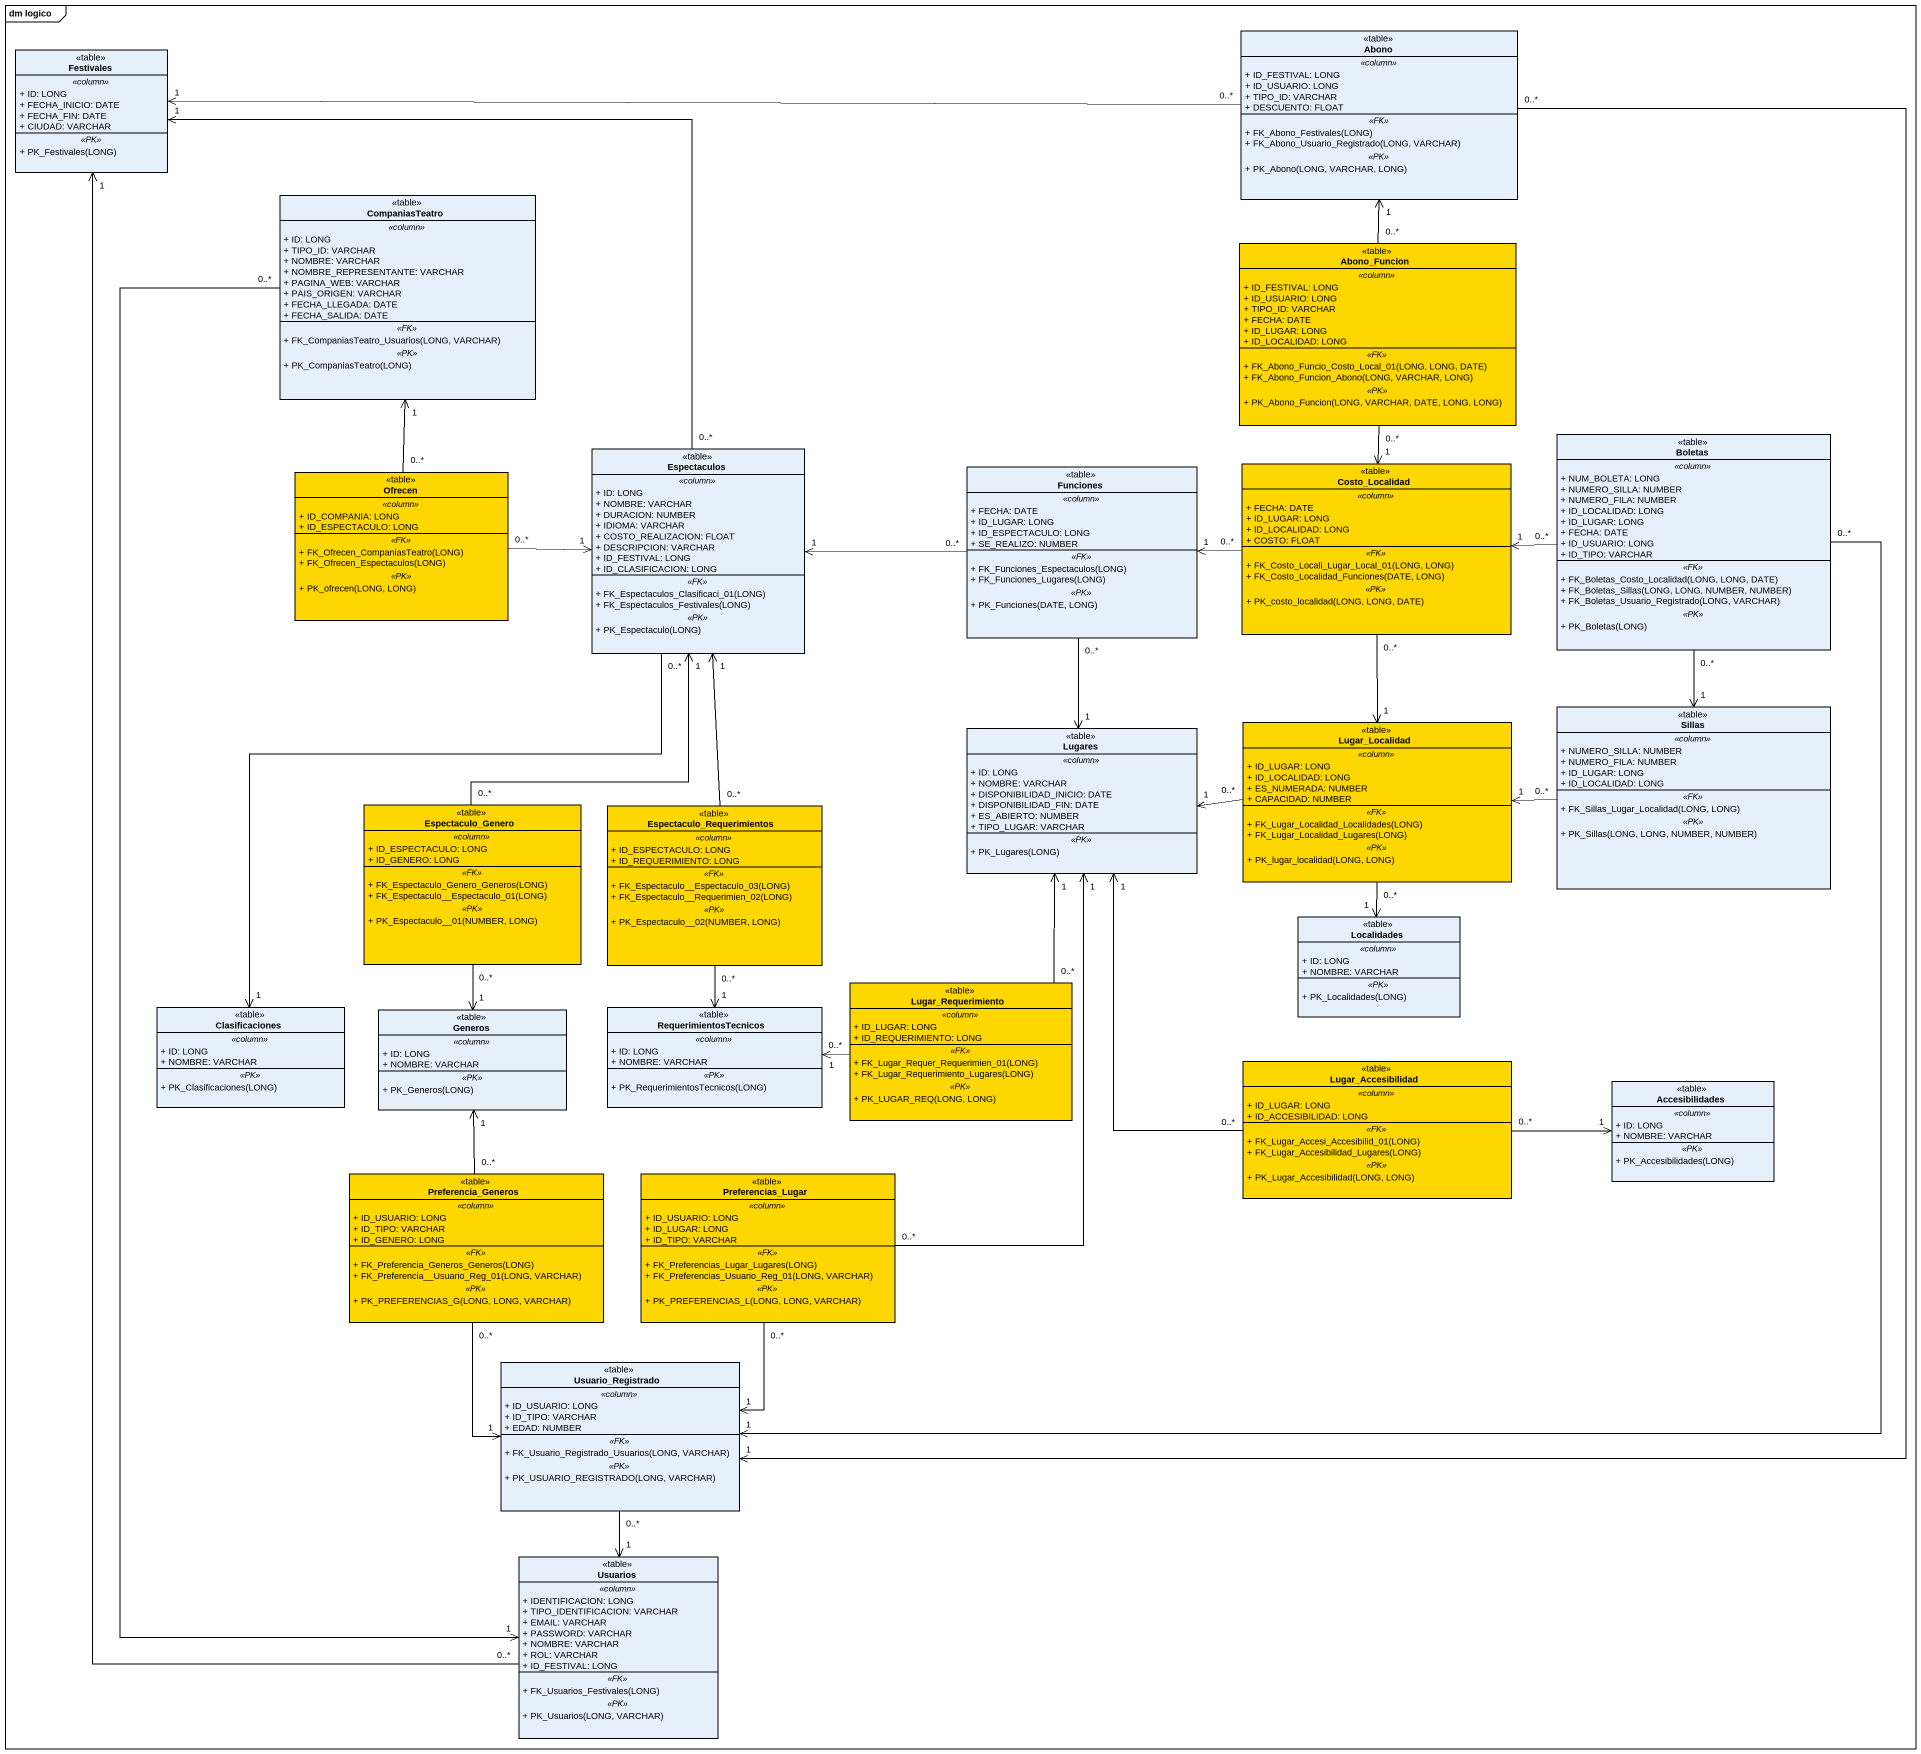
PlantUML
@startuml
mainframe dm logico
hide circle
hide empty members
skinparam classAttributeIconSize 0
class Festivales <<table>> {
  .. <<column>> ..
  + ID: LONG
  + FECHA_INICIO: DATE
  + FECHA_FIN: DATE
  + CIUDAD: VARCHAR
  .. <<PK>> ..
  + PK_Festivales(LONG)
}
class Abono <<table>> {
  .. <<column>> ..
  + ID_FESTIVAL: LONG
  + ID_USUARIO: LONG
  + TIPO_ID: VARCHAR
  + DESCUENTO: FLOAT
  .. <<FK>> ..
  + FK_Abono_Festivales(LONG)
  + FK_Abono_Usuario_Registrado(LONG, VARCHAR)
  .. <<PK>> ..
  + PK_Abono(LONG, VARCHAR, LONG)
}
class CompaniasTeatro <<table>> {
  .. <<column>> ..
  + ID: LONG
  + TIPO_ID: VARCHAR
  + NOMBRE: VARCHAR
  + NOMBRE_REPRESENTANTE: VARCHAR
  + PAGINA_WEB: VARCHAR
  + PAIS_ORIGEN: VARCHAR
  + FECHA_LLEGADA: DATE
  + FECHA_SALIDA: DATE
  .. <<FK>> ..
  + FK_CompaniasTeatro_Usuarios(LONG, VARCHAR)
  .. <<PK>> ..
  + PK_CompaniasTeatro(LONG)
}
class Abono_Funcion <<table>> #FFD700 {
  .. <<column>> ..
  + ID_FESTIVAL: LONG
  + ID_USUARIO: LONG
  + TIPO_ID: VARCHAR
  + FECHA: DATE
  + ID_LUGAR: LONG
  + ID_LOCALIDAD: LONG
  .. <<FK>> ..
  + FK_Abono_Funcio_Costo_Local_01(LONG, LONG, DATE)
  + FK_Abono_Funcion_Abono(LONG, VARCHAR, LONG)
  .. <<PK>> ..
  + PK_Abono_Funcion(LONG, VARCHAR, DATE, LONG, LONG)
}
class Boletas <<table>> {
  .. <<column>> ..
  + NUM_BOLETA: LONG
  + NUMERO_SILLA: NUMBER
  + NUMERO_FILA: NUMBER
  + ID_LOCALIDAD: LONG
  + ID_LUGAR: LONG
  + FECHA: DATE
  + ID_USUARIO: LONG
  + ID_TIPO: VARCHAR
  .. <<FK>> ..
  + FK_Boletas_Costo_Localidad(LONG, LONG, DATE)
  + FK_Boletas_Sillas(LONG, LONG, NUMBER, NUMBER)
  + FK_Boletas_Usuario_Registrado(LONG, VARCHAR)
  .. <<PK>> ..
  + PK_Boletas(LONG)
}
class Ofrecen <<table>> #FFD700 {
  .. <<column>> ..
  + ID_COMPANIA: LONG
  + ID_ESPECTACULO: LONG
  .. <<FK>> ..
  + FK_Ofrecen_CompaniasTeatro(LONG)
  + FK_Ofrecen_Espectaculos(LONG)
  .. <<PK>> ..
  + PK_ofrecen(LONG, LONG)
}
class Espectaculos <<table>> {
  .. <<column>> ..
  + ID: LONG
  + NOMBRE: VARCHAR
  + DURACION: NUMBER
  + IDIOMA: VARCHAR
  + COSTO_REALIZACION: FLOAT
  + DESCRIPCION: VARCHAR
  + ID_FESTIVAL: LONG
  + ID_CLASIFICACION: LONG
  .. <<FK>> ..
  + FK_Espectaculos_Clasificaci_01(LONG)
  + FK_Espectaculos_Festivales(LONG)
  .. <<PK>> ..
  + PK_Espectaculo(LONG)
}
class Funciones <<table>> {
  .. <<column>> ..
  + FECHA: DATE
  + ID_LUGAR: LONG
  + ID_ESPECTACULO: LONG
  + SE_REALIZO: NUMBER
  .. <<FK>> ..
  + FK_Funciones_Espectaculos(LONG)
  + FK_Funciones_Lugares(LONG)
  .. <<PK>> ..
  + PK_Funciones(DATE, LONG)
}
class Costo_Localidad <<table>> #FFD700 {
  .. <<column>> ..
  + FECHA: DATE
  + ID_LUGAR: LONG
  + ID_LOCALIDAD: LONG
  + COSTO: FLOAT
  .. <<FK>> ..
  + FK_Costo_Locali_Lugar_Local_01(LONG, LONG)
  + FK_Costo_Localidad_Funciones(DATE, LONG)
  .. <<PK>> ..
  + PK_costo_localidad(LONG, LONG, DATE)
}
class Sillas <<table>> {
  .. <<column>> ..
  + NUMERO_SILLA: NUMBER
  + NUMERO_FILA: NUMBER
  + ID_LUGAR: LONG
  + ID_LOCALIDAD: LONG
  .. <<FK>> ..
  + FK_Sillas_Lugar_Localidad(LONG, LONG)
  .. <<PK>> ..
  + PK_Sillas(LONG, LONG, NUMBER, NUMBER)
}
class Lugares <<table>> {
  .. <<column>> ..
  + ID: LONG
  + NOMBRE: VARCHAR
  + DISPONIBILIDAD_INICIO: DATE
  + DISPONIBILIDAD_FIN: DATE
  + ES_ABIERTO: NUMBER
  + TIPO_LUGAR: VARCHAR
  .. <<PK>> ..
  + PK_Lugares(LONG)
}
class Lugar_Localidad <<table>> #FFD700 {
  .. <<column>> ..
  + ID_LUGAR: LONG
  + ID_LOCALIDAD: LONG
  + ES_NUMERADA: NUMBER
  + CAPACIDAD: NUMBER
  .. <<FK>> ..
  + FK_Lugar_Localidad_Localidades(LONG)
  + FK_Lugar_Localidad_Lugares(LONG)
  .. <<PK>> ..
  + PK_lugar_localidad(LONG, LONG)
}
class Espectaculo_Genero <<table>> #FFD700 {
  .. <<column>> ..
  + ID_ESPECTACULO: LONG
  + ID_GENERO: LONG
  .. <<FK>> ..
  + FK_Espectaculo_Genero_Generos(LONG)
  + FK_Espectaculo__Espectaculo_01(LONG)
  .. <<PK>> ..
  + PK_Espectaculo__01(NUMBER, LONG)
}
class Espectaculo_Requerimientos <<table>> #FFD700 {
  .. <<column>> ..
  + ID_ESPECTACULO: LONG
  + ID_REQUERIMIENTO: LONG
  .. <<FK>> ..
  + FK_Espectaculo__Espectaculo_03(LONG)
  + FK_Espectaculo__Requerimien_02(LONG)
  .. <<PK>> ..
  + PK_Espectaculo__02(NUMBER, LONG)
}
class Localidades <<table>> {
  .. <<column>> ..
  + ID: LONG
  + NOMBRE: VARCHAR
  .. <<PK>> ..
  + PK_Localidades(LONG)
}
class Lugar_Requerimiento <<table>> #FFD700 {
  .. <<column>> ..
  + ID_LUGAR: LONG
  + ID_REQUERIMIENTO: LONG
  .. <<FK>> ..
  + FK_Lugar_Requer_Requerimien_01(LONG)
  + FK_Lugar_Requerimiento_Lugares(LONG)
  .. <<PK>> ..
  + PK_LUGAR_REQ(LONG, LONG)
}
class Clasificaciones <<table>> {
  .. <<column>> ..
  + ID: LONG
  + NOMBRE: VARCHAR
  .. <<PK>> ..
  + PK_Clasificaciones(LONG)
}
class Generos <<table>> {
  .. <<column>> ..
  + ID: LONG
  + NOMBRE: VARCHAR
  .. <<PK>> ..
  + PK_Generos(LONG)
}
class RequerimientosTecnicos <<table>> {
  .. <<column>> ..
  + ID: LONG
  + NOMBRE: VARCHAR
  .. <<PK>> ..
  + PK_RequerimientosTecnicos(LONG)
}
class Lugar_Accesibilidad <<table>> #FFD700 {
  .. <<column>> ..
  + ID_LUGAR: LONG
  + ID_ACCESIBILIDAD: LONG
  .. <<FK>> ..
  + FK_Lugar_Accesi_Accesibilid_01(LONG)
  + FK_Lugar_Accesibilidad_Lugares(LONG)
  .. <<PK>> ..
  + PK_Lugar_Accesibilidad(LONG, LONG)
}
class Accesibilidades <<table>> {
  .. <<column>> ..
  + ID: LONG
  + NOMBRE: VARCHAR
  .. <<PK>> ..
  + PK_Accesibilidades(LONG)
}
class Preferencia_Generos <<table>> #FFD700 {
  .. <<column>> ..
  + ID_USUARIO: LONG
  + ID_TIPO: VARCHAR
  + ID_GENERO: LONG
  .. <<FK>> ..
  + FK_Preferencia_Generos_Generos(LONG)
  + FK_Preferencia__Usuario_Reg_01(LONG, VARCHAR)
  .. <<PK>> ..
  + PK_PREFERENCIAS_G(LONG, LONG, VARCHAR)
}
class Preferencias_Lugar <<table>> #FFD700 {
  .. <<column>> ..
  + ID_USUARIO: LONG
  + ID_LUGAR: LONG
  + ID_TIPO: VARCHAR
  .. <<FK>> ..
  + FK_Preferencias_Lugar_Lugares(LONG)
  + FK_Preferencias_Usuario_Reg_01(LONG, VARCHAR)
  .. <<PK>> ..
  + PK_PREFERENCIAS_L(LONG, LONG, VARCHAR)
}
class Usuario_Registrado <<table>> {
  .. <<column>> ..
  + ID_USUARIO: LONG
  + ID_TIPO: VARCHAR
  + EDAD: NUMBER
  .. <<FK>> ..
  + FK_Usuario_Registrado_Usuarios(LONG, VARCHAR)
  .. <<PK>> ..
  + PK_USUARIO_REGISTRADO(LONG, VARCHAR)
}
class Usuarios <<table>> {
  .. <<column>> ..
  + IDENTIFICACION: LONG
  + TIPO_IDENTIFICACION: VARCHAR
  + EMAIL: VARCHAR
  + PASSWORD: VARCHAR
  + NOMBRE: VARCHAR
  + ROL: VARCHAR
  + ID_FESTIVAL: LONG
  .. <<FK>> ..
  + FK_Usuarios_Festivales(LONG)
  .. <<PK>> ..
  + PK_Usuarios(LONG, VARCHAR)
}
Abono "0..*" -left-> "1" Festivales
Abono "0..*" --> "1" Usuario_Registrado
CompaniasTeatro "0..*" --> "1" Usuarios
Abono_Funcion "0..*" -up-> "1" Abono
Abono_Funcion "0..*" --> "1" Costo_Localidad
Boletas "0..*" -left-> "1" Costo_Localidad
Boletas "0..*" --> "1" Sillas
Boletas "0..*" --> "1" Usuario_Registrado
Ofrecen "0..*" -up-> "1" CompaniasTeatro
Ofrecen "0..*" -right-> "1" Espectaculos
Espectaculos "0..*" -up-> "1" Festivales
Espectaculos "0..*" --> "1" Clasificaciones
Funciones "0..*" -left-> "1" Espectaculos
Funciones "0..*" --> "1" Lugares
Costo_Localidad "0..*" -left-> "1" Funciones
Costo_Localidad "0..*" --> "1" Lugar_Localidad
Sillas "0..*" -left-> "1" Lugar_Localidad
Lugar_Localidad "0..*" -left-> "1" Lugares
Lugar_Localidad "0..*" --> "1" Localidades
Espectaculo_Genero "0..*" -up-> "1" Espectaculos
Espectaculo_Genero "0..*" --> "1" Generos
Espectaculo_Requerimientos "0..*" -up-> "1" Espectaculos
Espectaculo_Requerimientos "0..*" --> "1" RequerimientosTecnicos
Lugar_Requerimiento "0..*" -up-> "1" Lugares
Lugar_Requerimiento "0..*" -left-> "1" RequerimientosTecnicos
Lugar_Accesibilidad "0..*" -up-> "1" Lugares
Lugar_Accesibilidad "0..*" -right-> "1" Accesibilidades
Preferencia_Generos "0..*" -up-> "1" Generos
Preferencia_Generos "0..*" --> "1" Usuario_Registrado
Preferencias_Lugar "0..*" -up-> "1" Lugares
Preferencias_Lugar "0..*" --> "1" Usuario_Registrado
Usuario_Registrado "0..*" --> "1" Usuarios
Usuarios "0..*" -up-> "1" Festivales
@enduml
